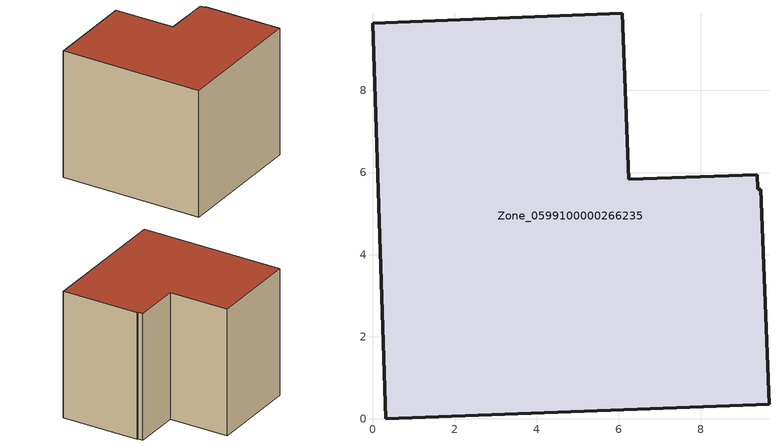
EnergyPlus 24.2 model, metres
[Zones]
Zone_0599100000266235
 floor ground (C_G): 9.66,0.36 0.32,0 0,9.63 6.09,9.88 6.24,5.83 9.37,5.95 9.39,5.59 9.46,5.6 z0
 wall outside (C_F): 6.09,9.88 0,9.63 0.32,0 9.66,0.36 9.46,5.6 9.39,5.59 9.37,5.95 6.24,5.83 6.09,9.88 z0:8.66
 roof outside (C_R): 9.46,5.6 9.39,5.59 9.37,5.95 6.24,5.83 6.09,9.88 0,9.63 0.32,0 9.66,0.36 z8.66
[BUILDING]
Pand.0599100000266235: North Axis=0; Terrain=City; Loads Convergence Tolerance Value=0.04; Temperature Convergence Tolerance Value=0.4; Solar Distribution=FullExterior; Maximum Number of Warmup Days=25; Minimum Number of Warmup Days=1
[Site:Location]
Rotterdam.The.Hague.AP_ZH_NLD Design_Conditions: Latitude=51.96; Longitude=4.45; Time Zone=1; Elevation=-4.5
[SITE:GROUNDTEMPERATURE:BUILDINGSURFACE]
18, 18, 18, 18, 18, 18, 18, 18, 18, 18, 18, 18
[MATERIAL] Thermal Absorptance=0.9; Solar Absorptance=0.7; Visible Absorptance=0.7
Name | Roughness | Thickness | Conductivity | Density | Specific Heat
G.TC.1946-1964 | MediumSmooth | 0.15 | 1 | 540 | 1210
F.TC.1946-1964 | Rough | 0.3 | 0.857143 | 1920 | 840
R.TC.1946-1964 | MediumRough | 0.2 | 0.235294 | 1500 | 1000
[CONSTRUCTION]
C_G: G.TC.1946-1964
C_F: F.TC.1946-1964
C_R: R.TC.1946-1964
[ZONE]
Zone_0599100000266235: Type=1; Multiplier=1; Ceiling Height=Autocalculate; Volume=Autocalculate; Floor Area=autocalculate; Part of Total Floor Area=Yes
[ZONEINFILTRATION:DESIGNFLOWRATE]
Infil_Zone_0599100000266235: Zone or ZoneList or Space or SpaceList=Zone_0599100000266235; Schedule=AlwaysOn; Design Flow Rate Calculation Method=Flow/Area; Flow Rate per Floor Area=0.003; Constant Term Coefficient=1; Temperature Term Coefficient=0; Velocity Term Coefficient=0; Velocity Squared Term Coefficient=0
[HVACTEMPLATE:ZONE:IDEALLOADSAIRSYSTEM]
Zone_0599100000266235: Maximum Heating Supply Air Temperature=50; Minimum Cooling Supply Air Temperature=13; Maximum Heating Supply Air Humidity Ratio=0.0156; Minimum Cooling Supply Air Humidity Ratio=0.0077; Heating Limit=NoLimit; Cooling Limit=NoLimit; Dehumidification Control Type=ConstantSensibleHeatRatio; Cooling Sensible Heat Ratio=0.7; Dehumidification Setpoint=60; Humidification Control Type=None; Humidification Setpoint=30; Outdoor Air Method=None; Outdoor Air Flow Rate per Person=0.00944; Outdoor Air Flow Rate per Zone Floor Area=0; Outdoor Air Flow Rate per Zone=0; Demand Controlled Ventilation Type=None; Outdoor Air Economizer Type=NoEconomizer; Heat Recovery Type=None; Sensible Heat Recovery Effectiveness=0.7; Latent Heat Recovery Effectiveness=0.65
[ZONECONTROL:THERMOSTAT]
ThermostatControl_Zone_0599100000266235: Zone or ZoneList=Zone_0599100000266235; Control Type Schedule=DualSetpointControlType; Control 1=Thermostat_Zone_0599100000266235; Temperature Difference Between Cutout And Setpoint=0
[THERMOSTATSETPOINT:DUALSETPOINT]
Thermostat_Zone_0599100000266235: Heating Setpoint Temperature Schedule=HeatingSetpoint_Zone_0599100000266235; Cooling Setpoint Temperature Schedule=CoolingSetpoint_Zone_0599100000266235
[SCHEDULE:COMPACT]
HeatingSetpoint_Zone_0599100000266235: Through: 12/31, For: AllDays, Until: 24:00, 21
CoolingSetpoint_Zone_0599100000266235: Through: 12/31, For: AllDays, Until: 24:00, 24
DualSetpointControlType: Through: 12/31, For: AllDays, Until: 24:00, 4
AlwaysOn: Through: 12/31, For: AllDays, Until: 24:00, 1
